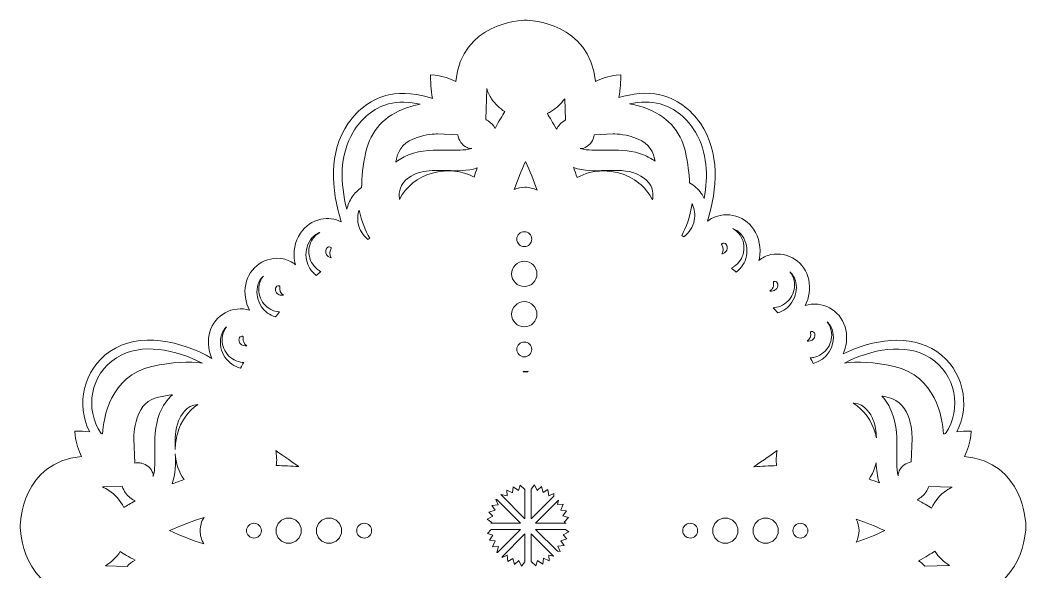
# Model space of a CAD drawing. Header units: millimetres. Extents: x 8 to 970, y -668 to -13.
# Drawn here: x 256.3 to 487, y -484.4 to -357.9 of the extents above; entities that cross this region are included whole.
import ezdxf

# ---------------------------------------------------------------- set-up
doc = ezdxf.new("R2010")
doc.units = ezdxf.units.MM
doc.header["$MEASUREMENT"] = 0
doc.layers.add('Layer 6', color=7, linetype='Continuous')

msp = doc.modelspace()

# ---------------------------------------------------------------- linework, layer by layer
at = {"layer": 'Layer 6', "lineweight": 0}
for points in [[(369.28, -466.29), (369.43, -464.98), (370.64, -465.79), (371.01, -464.53), (372.07, -465.53), (372.12, -465.42), (372.12, -472.26), (366.64, -466.78), (366.61, -466.68), (368.03, -467.02), (367.95, -465.71), (369.28, -466.29)], [(375.9, -464.87), (376.31, -466.26), (377.4, -465.54), (377.57, -466.98), (378.77, -466.46), (378.73, -467.09), (373.56, -472.26), (373.56, -465.46), (374.29, -464.48), (374.3, -464.47), (374.94, -465.77), (375.9, -464.87)], [(364.32, -473.28), (364.54, -473.12), (363.48, -472.34), (364.78, -471.69), (363.88, -470.74), (365.27, -470.33), (364.55, -469.23), (365.99, -469.07), (365.47, -467.86), (365.7, -467.88), (371.1, -473.28), (364.32, -473.28)], [(382.1, -472), (381.1, -473.06), (381.56, -473.28), (374.58, -473.28), (379.86, -468), (379.62, -469.02), (380.93, -468.94), (380.35, -470.27), (381.65, -470.42), (380.85, -471.63), (382.1, -472)], [(364.72, -478.69), (365.3, -477.35), (364, -477.21), (364.8, -475.99), (363.54, -475.62), (364.39, -474.72), (371.1, -474.72), (365.84, -479.98), (365.7, -480.02), (365.69, -480.02), (366.03, -478.61), (364.72, -478.69)], [(381.77, -476.88), (380.37, -477.3), (381.1, -478.39), (379.65, -478.56), (380.18, -479.76), (379.58, -479.72), (374.58, -474.72), (381.4, -474.72), (382.16, -475.28), (380.86, -475.93), (381.77, -476.88)], [(368.08, -480.64), (366.87, -481.16), (366.89, -480.98), (372.12, -475.74), (372.12, -482.11), (371.35, -483.15), (370.7, -481.85), (369.75, -482.76), (369.34, -481.36), (368.24, -482.08), (368.08, -480.64)], [(376.22, -482.64), (375.01, -481.84), (374.63, -483.09), (373.58, -482.09), (373.56, -482.12), (373.56, -475.74), (378.68, -480.86), (377.62, -480.61), (377.7, -481.92), (376.36, -481.33), (376.22, -482.64)]]:
    msp.add_lwpolyline(points, dxfattribs=at)
for points, knots in [([(487.04, -473.97), (487.02, -473.09), (486.57, -459.34), (472.96, -457.97), (473.54, -456.73), (474.28, -454.83), (474.39, -453.2), (474.39, -453.2), (474.46, -452.16), (474.46, -452.16), (474.46, -452.16), (473.41, -452.18), (473.41, -452.18), (473.33, -452.18), (472.42, -452.2), (471.21, -452.32), (474.41, -446.08), (472.66, -438.11), (466.62, -433.95), (460.39, -429.67), (451.84, -431.2), (445.09, -434.48), (445.87, -432.81), (446.14, -430.9), (445.75, -428.96), (444.94, -424.98), (441.05, -422.39), (437.07, -423.19), (436.84, -423.24), (436.62, -423.3), (436.41, -423.37), (437.34, -421.56), (437.64, -419.5), (437.23, -417.48), (436.42, -413.5), (432.53, -410.91), (428.55, -411.71), (427.49, -411.93), (426.55, -412.41), (425.78, -413.07), (425.82, -412.9), (425.86, -412.74), (425.9, -412.57), (426.36, -410.21), (425.87, -407.82), (424.53, -405.84), (423.43, -404.2), (421.76, -403.1), (419.83, -402.72), (417.9, -402.34), (415.94, -402.74), (414.31, -403.84), (414.2, -403.91), (414.11, -403.98), (414.01, -404.06), (416.25, -396.58), (416.95, -388.32), (412.36, -381.59), (410.18, -378.4), (406.85, -375.9), (403.05, -375.05), (400.11, -374.4), (396.74, -374.76), (393.69, -375.72), (394.04, -373.68), (394.09, -371.68), (394.09, -371.57), (394.09, -371.57), (394.11, -370.52), (394.11, -370.52), (394.11, -370.52), (393.07, -370.59), (393.07, -370.59), (391.43, -370.69), (389.54, -371.44), (388.3, -372.01), (386.94, -358.48), (373.32, -357.96), (372.32, -357.94), (372.32, -357.94), (372.32, -357.94), (372.32, -357.94), (372.31, -357.94), (372.31, -357.94), (372.31, -357.94), (372.31, -357.94), (372.26, -357.94), (372.26, -357.94), (372.26, -357.94), (372.26, -357.94), (372.26, -357.94), (372.26, -357.94), (372.26, -357.94), (372.26, -357.94), (371.25, -357.96), (357.63, -358.48), (356.27, -372.01), (355.03, -371.44), (353.14, -370.69), (351.51, -370.59), (351.51, -370.59), (350.46, -370.52), (350.46, -370.52), (350.46, -370.52), (350.49, -371.57), (350.49, -371.57), (350.49, -371.69), (350.54, -373.83), (350.93, -375.94), (347.71, -374.82), (344.06, -374.35), (340.91, -375.05), (337.11, -375.9), (333.77, -378.4), (331.6, -381.59), (326.98, -388.35), (327.72, -396.66), (329.98, -404.18), (328.53, -403.48), (326.91, -403.27), (325.31, -403.6), (323.38, -404), (321.72, -405.12), (320.64, -406.76), (319.32, -408.77), (318.86, -411.16), (319.35, -413.51), (319.38, -413.68), (319.42, -413.85), (319.47, -414.01), (318.7, -413.36), (317.75, -412.89), (316.69, -412.68), (312.7, -411.93), (308.83, -414.55), (308.07, -418.55), (307.68, -420.57), (308, -422.63), (308.96, -424.42), (308.74, -424.36), (308.52, -424.3), (308.29, -424.26), (304.3, -423.5), (300.44, -426.12), (299.68, -430.12), (299.32, -432.01), (299.58, -433.87), (300.33, -435.5), (293.35, -431.55), (283.71, -429.24), (276.88, -433.95), (270.83, -438.12), (269.08, -446.1), (272.29, -452.34), (271.02, -452.21), (270.03, -452.18), (269.95, -452.18), (269.95, -452.18), (268.91, -452.16), (268.91, -452.16), (268.91, -452.16), (268.97, -453.2), (268.97, -453.2), (269.08, -454.83), (269.83, -456.73), (270.4, -457.97), (256.79, -459.34), (256.34, -473.09), (256.33, -473.97), (256.33, -473.97), (256.33, -473.97), (256.33, -473.97), (256.33, -473.97), (256.33, -474.01), (256.33, -474.01), (256.33, -474.01), (256.33, -474.01), (256.33, -474.01), (256.34, -474.89), (256.79, -488.64), (270.4, -490.01), (269.83, -491.25), (269.08, -493.14), (268.97, -494.77), (268.97, -494.77), (268.91, -495.82), (268.91, -495.82), (268.91, -495.82), (269.95, -495.8), (269.95, -495.8), (270.03, -495.8), (271.01, -495.77), (272.27, -495.64), (269.09, -501.88), (270.85, -509.83), (276.88, -513.98), (284, -518.89), (294.16, -516.18), (301.19, -511.93), (300.63, -512.86), (300.24, -513.9), (300.04, -515.02), (299.35, -519.02), (302.04, -522.84), (306.05, -523.54), (306.4, -523.6), (306.74, -523.63), (307.09, -523.63), (307.67, -523.63), (308.25, -523.54), (308.79, -523.38), (308.13, -525.49), (308.27, -527.74), (309.19, -529.77), (310.01, -531.56), (311.47, -532.93), (313.32, -533.62), (314.16, -533.93), (315.03, -534.09), (315.9, -534.09), (316.94, -534.09), (317.98, -533.86), (318.95, -533.42), (318.97, -533.41), (318.98, -533.4), (319, -533.4), (318.4, -535.41), (318.49, -537.63), (319.42, -539.69), (320.24, -541.48), (321.7, -542.85), (323.55, -543.53), (324.39, -543.85), (325.26, -544), (326.13, -544), (327.17, -544), (328.21, -543.78), (329.18, -543.34), (329.87, -543.02), (330.48, -542.59), (331, -542.06), (331.35, -542.73), (332.72, -545.11), (335.12, -547.34), (334.84, -547.35), (334.55, -547.38), (334.28, -547.44), (330.77, -548.21), (330.86, -553.1), (332.84, -555.34), (333.92, -556.57), (335.37, -557.2), (336.94, -557.47), (332.01, -559.29), (326.27, -560.92), (326.52, -566.84), (326.65, -569.79), (328.81, -572.06), (331.61, -572.74), (333.25, -573.13), (334.9, -573.11), (336.49, -572.75), (336.02, -573.19), (335.55, -573.6), (335.11, -574.01), (332.69, -576.24), (330.02, -577.82), (327.3, -579.62), (323.48, -582.16), (320.06, -586.25), (319.45, -590.92), (318.94, -594.81), (321.29, -599.49), (325.59, -599.79), (326.02, -599.82), (326.45, -599.8), (326.87, -599.73), (325.68, -602.58), (324.62, -605.48), (323.72, -608.43), (322.63, -612.03), (321.57, -615.67), (322.03, -619.46), (322.8, -625.81), (326.15, -632.66), (332.1, -635.54), (332.46, -635.71), (332.77, -635.65), (333, -635.46), (333.43, -636.56), (334.21, -637.56), (335.14, -638.22), (337.29, -639.77), (339.82, -639.92), (342.44, -639.73), (340.01, -642.52), (340.17, -647.31), (343.28, -649.62), (345.05, -650.94), (347.7, -651.34), (349.58, -649.98), (349.78, -649.83), (349.97, -649.66), (350.15, -649.48), (350.48, -651.75), (352.44, -653.71), (354.94, -653.53), (357.62, -653.35), (359.66, -649.28), (356.61, -648.03), (355.05, -647.39), (354.19, -649.74), (355.57, -650.51), (355.25, -650.37), (354.95, -650.48), (354.66, -650.85), (354.32, -650.78), (354, -650.65), (353.7, -650.47), (353.14, -650.11), (352.84, -649.69), (352.79, -649.03), (352.69, -647.66), (353.94, -646.56), (355.14, -646.2), (356.24, -645.86), (357.34, -646.07), (358.25, -646.62), (360.44, -653.27), (365, -662.74), (372.29, -662.74), (380.24, -662.74), (384.44, -653.62), (386.41, -646.99), (387.4, -646.18), (388.72, -645.8), (390.05, -646.2), (391.25, -646.56), (392.5, -647.66), (392.4, -649.03), (392.35, -649.69), (392.04, -650.11), (391.49, -650.47), (391.19, -650.65), (390.86, -650.78), (390.52, -650.85), (390.24, -650.48), (389.94, -650.37), (389.61, -650.51), (390.99, -649.74), (390.13, -647.39), (388.57, -648.03), (385.53, -649.28), (387.56, -653.35), (390.24, -653.53), (392.74, -653.71), (394.71, -651.75), (395.03, -649.48), (395.21, -649.66), (395.4, -649.83), (395.61, -649.98), (397.48, -651.34), (400.13, -650.94), (401.91, -649.62), (405.01, -647.31), (405.17, -642.52), (402.74, -639.73), (405.36, -639.92), (407.89, -639.77), (410.05, -638.22), (410.98, -637.55), (411.76, -636.55), (412.19, -635.46), (418.03, -632.54), (421.34, -625.75), (422.1, -619.46), (422.56, -615.67), (421.5, -612.03), (420.41, -608.43), (419.51, -605.48), (418.45, -602.58), (417.26, -599.73), (417.68, -599.8), (418.11, -599.82), (418.54, -599.79), (422.84, -599.49), (425.19, -594.81), (424.68, -590.92), (424.07, -586.25), (420.65, -582.16), (416.83, -579.62), (414.11, -577.82), (411.44, -576.24), (409.02, -574.01), (408.58, -573.6), (408.11, -573.19), (407.64, -572.75), (409.23, -573.11), (410.88, -573.13), (412.52, -572.74), (415.32, -572.06), (417.48, -569.79), (417.61, -566.84), (417.86, -561.06), (412.38, -559.36), (407.53, -557.59), (409.47, -557.44), (411.33, -556.82), (412.63, -555.34), (414.62, -553.1), (414.71, -548.21), (411.19, -547.44), (410.62, -547.31), (409.98, -547.3), (409.37, -547.42), (412.19, -544.83), (413.6, -542.02), (413.67, -541.89), (413.67, -541.89), (413.7, -541.82), (413.7, -541.82), (414.56, -543.33), (416.06, -544.48), (417.9, -544.82), (418.35, -544.9), (418.79, -544.94), (419.24, -544.94), (422.72, -544.94), (425.83, -542.45), (426.48, -538.9), (426.67, -537.86), (426.68, -536.81), (426.51, -535.8), (426.87, -535.94), (427.26, -536.05), (427.65, -536.13), (428.1, -536.21), (428.55, -536.25), (429, -536.25), (430.48, -536.25), (431.92, -535.8), (433.17, -534.95), (434.79, -533.83), (435.88, -532.15), (436.23, -530.21), (436.56, -528.42), (436.34, -526.62), (435.63, -524.99), (435.89, -525.08), (436.16, -525.15), (436.44, -525.2), (436.89, -525.29), (437.35, -525.33), (437.79, -525.33), (439.27, -525.33), (440.72, -524.88), (441.96, -524.02), (443.58, -522.91), (444.67, -521.23), (445.02, -519.29), (445.46, -516.92), (444.91, -514.59), (443.68, -512.72), (450.61, -516.49), (459.95, -518.58), (466.62, -513.98), (472.64, -509.83), (474.4, -501.89), (471.23, -495.66), (472.43, -495.77), (473.33, -495.8), (473.41, -495.8), (473.41, -495.8), (474.46, -495.82), (474.46, -495.82), (474.46, -495.82), (474.39, -494.77), (474.39, -494.77), (474.28, -493.14), (473.54, -491.25), (472.96, -490.01), (486.57, -488.64), (487.02, -474.89), (487.04, -474.01), (487.04, -474.01), (487.04, -474.01), (487.04, -474.01), (487.04, -474.01), (487.04, -473.97), (487.04, -473.97), (487.04, -473.97), (487.04, -473.97), (487.04, -473.97)], [0, 0, 0, 0, 1, 1, 1, 2, 2, 2, 3, 3, 3, 4, 4, 4, 5, 5, 5, 6, 6, 6, 7, 7, 7, 8, 8, 8, 9, 9, 9, 10, 10, 10, 11, 11, 11, 12, 12, 12, 13, 13, 13, 14, 14, 14, 15, 15, 15, 16, 16, 16, 17, 17, 17, 18, 18, 18, 19, 19, 19, 20, 20, 20, 21, 21, 21, 22, 22, 22, 23, 23, 23, 24, 24, 24, 25, 25, 25, 26, 26, 26, 27, 27, 27, 28, 28, 28, 29, 29, 29, 30, 30, 30, 31, 31, 31, 32, 32, 32, 33, 33, 33, 34, 34, 34, 35, 35, 35, 36, 36, 36, 37, 37, 37, 38, 38, 38, 39, 39, 39, 40, 40, 40, 41, 41, 41, 42, 42, 42, 43, 43, 43, 44, 44, 44, 45, 45, 45, 46, 46, 46, 47, 47, 47, 48, 48, 48, 49, 49, 49, 50, 50, 50, 51, 51, 51, 52, 52, 52, 53, 53, 53, 54, 54, 54, 55, 55, 55, 56, 56, 56, 57, 57, 57, 58, 58, 58, 59, 59, 59, 60, 60, 60, 61, 61, 61, 62, 62, 62, 63, 63, 63, 64, 64, 64, 65, 65, 65, 66, 66, 66, 67, 67, 67, 68, 68, 68, 69, 69, 69, 70, 70, 70, 71, 71, 71, 72, 72, 72, 73, 73, 73, 74, 74, 74, 75, 75, 75, 76, 76, 76, 77, 77, 77, 78, 78, 78, 79, 79, 79, 80, 80, 80, 81, 81, 81, 82, 82, 82, 83, 83, 83, 84, 84, 84, 85, 85, 85, 86, 86, 86, 87, 87, 87, 88, 88, 88, 89, 89, 89, 90, 90, 90, 91, 91, 91, 92, 92, 92, 93, 93, 93, 94, 94, 94, 95, 95, 95, 96, 96, 96, 97, 97, 97, 98, 98, 98, 99, 99, 99, 100, 100, 100, 101, 101, 101, 102, 102, 102, 103, 103, 103, 104, 104, 104, 105, 105, 105, 106, 106, 106, 107, 107, 107, 108, 108, 108, 109, 109, 109, 110, 110, 110, 111, 111, 111, 112, 112, 112, 113, 113, 113, 114, 114, 114, 115, 115, 115, 116, 116, 116, 117, 117, 117, 118, 118, 118, 119, 119, 119, 120, 120, 120, 121, 121, 121, 122, 122, 122, 123, 123, 123, 124, 124, 124, 125, 125, 125, 126, 126, 126, 127, 127, 127, 128, 128, 128, 129, 129, 129, 130, 130, 130, 131, 131, 131, 132, 132, 132, 133, 133, 133, 134, 134, 134, 135, 135, 135, 136, 136, 136, 137, 137, 137, 138, 138, 138, 139, 139, 139, 140, 140, 140, 141, 141, 141, 142, 142, 142, 143, 143, 143, 144, 144, 144, 145, 145, 145, 146, 146, 146, 147, 147, 147, 148, 148, 148, 149, 149, 149, 150, 150, 150, 151, 151, 151, 152, 152, 152, 153, 153, 153, 154, 154, 154, 155, 155, 155, 156, 156, 156, 157, 157, 157, 158, 158, 158, 159, 159, 159, 160, 160, 160, 161, 161, 161, 162, 162, 162, 163, 163, 163, 164, 164, 164, 164]), ([(363.36, -373.73), (363.36, -373.7), (363.36, -373.67), (363.36, -373.65), (363.61, -374.47), (363.98, -375.26), (364.47, -376), (365.27, -377.18), (366.32, -378.18), (367.53, -378.92), (366.98, -379.79), (366.19, -381.09), (365.3, -382.76), (364.9, -382.09), (364.35, -381.5), (363.68, -381.02), (363.51, -380.9), (363.33, -380.79), (363.14, -380.69), (363.14, -380.69), (363.36, -373.73), (363.36, -373.73)], [0, 0, 0, 0, 1, 1, 1, 2, 2, 2, 3, 3, 3, 4, 4, 4, 5, 5, 5, 6, 6, 6, 7, 7, 7, 7]), ([(378.24, -378.81), (379.42, -378.04), (380.43, -377.09), (381.24, -376), (381.24, -376), (381.4, -380.82), (381.4, -380.82), (381.29, -380.89), (381.19, -380.95), (381.1, -381.02), (380.34, -381.56), (379.75, -382.22), (379.34, -382.97), (378.54, -381.47), (377.82, -380.25), (377.27, -379.36), (377.6, -379.19), (377.93, -379.01), (378.24, -378.81)], [0, 0, 0, 0, 1, 1, 1, 2, 2, 2, 3, 3, 3, 4, 4, 4, 5, 5, 5, 6, 6, 6, 6]), ([(332.5, -398.47), (331.91, -399.37), (331.51, -400.33), (331.27, -401.32), (329.77, -395.37), (329.51, -389.04), (332.72, -383.62), (334.51, -380.59), (337.38, -378.1), (340.82, -377.17), (343.06, -376.57), (345.64, -376.66), (348.09, -377.21), (347.16, -377.39), (346.14, -377.64), (345.1, -378), (340, -379.76), (336.73, -383.27), (335.65, -388.17), (334.96, -391.31), (334.67, -394), (334.67, -396.33), (333.83, -396.87), (333.08, -397.59), (332.5, -398.47)], [0, 0, 0, 0, 1, 1, 1, 2, 2, 2, 3, 3, 3, 4, 4, 4, 5, 5, 5, 6, 6, 6, 7, 7, 7, 8, 8, 8, 8]), ([(413.24, -398.81), (413.05, -398.42), (412.83, -398.04), (412.58, -397.67), (411.87, -396.62), (410.94, -395.81), (409.88, -395.27), (409.81, -393.19), (409.51, -390.85), (408.92, -388.17), (407.85, -383.27), (404.58, -379.76), (399.48, -378), (398.3, -377.59), (397.16, -377.33), (396.14, -377.15), (398.51, -376.65), (400.98, -376.59), (403.14, -377.17), (406.57, -378.1), (409.45, -380.59), (411.24, -383.62), (414, -388.29), (414.19, -393.62), (413.24, -398.81)], [0, 0, 0, 0, 1, 1, 1, 2, 2, 2, 3, 3, 3, 4, 4, 4, 5, 5, 5, 6, 6, 6, 7, 7, 7, 8, 8, 8, 8]), ([(352.06, -384.04), (352.06, -384.04), (356.77, -384.23), (356.77, -384.23), (356.9, -385.49), (357.67, -386.62), (358.84, -387.17), (359.2, -387.34), (359.58, -387.42), (359.95, -387.4), (359.09, -387.66), (358.06, -387.69), (357.29, -387.72), (356.38, -387.74), (355.43, -387.73), (354.51, -387.73), (351.5, -387.7), (348.38, -387.66), (345.44, -388.85), (344.58, -389.2), (343.53, -389.72), (342.51, -390.49), (342.56, -390.23), (342.61, -389.98), (342.67, -389.72), (343.21, -387.25), (344.62, -385.79), (347.39, -384.83), (349.48, -384.1), (351.47, -384.04), (352.06, -384.04)], [0, 0, 0, 0, 1, 1, 1, 2, 2, 2, 3, 3, 3, 4, 4, 4, 5, 5, 5, 6, 6, 6, 7, 7, 7, 8, 8, 8, 9, 9, 9, 10, 10, 10, 10]), ([(385.93, -387.17), (387.11, -386.61), (387.88, -385.47), (388, -384.21), (388, -384.21), (392.36, -384.04), (392.36, -384.04), (392.38, -384.04), (394.74, -383.99), (397.14, -384.83), (399.9, -385.79), (401.31, -387.25), (401.86, -389.72), (401.9, -389.91), (401.94, -390.1), (401.98, -390.28), (401.18, -389.72), (400.29, -389.24), (399.33, -388.85), (396.85, -387.85), (394.25, -387.72), (391.68, -387.72), (391.21, -387.72), (390.74, -387.72), (390.26, -387.73), (389.34, -387.73), (388.39, -387.74), (387.48, -387.72), (386.71, -387.69), (385.68, -387.66), (384.83, -387.4), (385.19, -387.42), (385.57, -387.34), (385.93, -387.17)], [0, 0, 0, 0, 1, 1, 1, 2, 2, 2, 3, 3, 3, 4, 4, 4, 5, 5, 5, 6, 6, 6, 7, 7, 7, 8, 8, 8, 9, 9, 9, 10, 10, 10, 11, 11, 11, 11]), ([(360.46, -393.97), (357.65, -392.43), (354.3, -392.09), (350.89, -393.03), (347.51, -393.95), (344.94, -396.02), (343.35, -399.04), (343.3, -398.53), (343.29, -398.06), (343.31, -397.6), (343.46, -394.96), (345.97, -393.64), (347.05, -393.2), (348.66, -392.54), (350.37, -392.39), (352.16, -392.39), (352.82, -392.39), (353.5, -392.41), (354.19, -392.43), (356.51, -392.5), (358.91, -392.57), (361.2, -391.84), (360.94, -392.55), (360.69, -393.26), (360.46, -393.97)], [0, 0, 0, 0, 1, 1, 1, 2, 2, 2, 3, 3, 3, 4, 4, 4, 5, 5, 5, 6, 6, 6, 7, 7, 7, 8, 8, 8, 8]), ([(372.26, -390.37), (373.28, -392.55), (374.16, -394.75), (374.9, -396.96), (374.04, -396.49), (373.12, -396.26), (372.14, -396.26), (371.28, -396.26), (370.45, -396.44), (369.68, -396.81), (370.41, -394.65), (371.27, -392.49), (372.26, -390.37)], [0, 0, 0, 0, 1, 1, 1, 2, 2, 2, 3, 3, 3, 4, 4, 4, 4]), ([(384.09, -394.05), (383.84, -393.28), (383.57, -392.51), (383.29, -391.75), (385.67, -392.58), (388.16, -392.5), (390.58, -392.43), (393.12, -392.36), (395.51, -392.29), (397.72, -393.2), (398.8, -393.64), (401.32, -394.96), (401.46, -397.6), (401.48, -398.1), (401.46, -398.63), (401.4, -399.18), (399.82, -396.08), (397.22, -393.97), (393.8, -393.03), (392.54, -392.68), (391.28, -392.51), (390.05, -392.51), (387.92, -392.51), (385.88, -393.04), (384.09, -394.05)], [0, 0, 0, 0, 1, 1, 1, 2, 2, 2, 3, 3, 3, 4, 4, 4, 5, 5, 5, 6, 6, 6, 7, 7, 7, 8, 8, 8, 8]), ([(408.1, -407.35), (409.05, -405.51), (410.03, -403.14), (410.47, -400.01), (411.05, -401.2), (411.23, -402.53), (410.98, -403.85), (410.68, -405.37), (409.83, -406.7), (408.58, -407.61), (408.42, -407.52), (408.26, -407.44), (408.1, -407.35)], [0, 0, 0, 0, 1, 1, 1, 2, 2, 2, 3, 3, 3, 4, 4, 4, 4]), ([(336.53, -407.97), (336.39, -408.05), (336.26, -408.13), (336.11, -408.21), (334.97, -407.32), (334.19, -406.07), (333.89, -404.63), (333.67, -403.57), (333.74, -402.48), (334.08, -401.48), (334.63, -404.13), (335.57, -406.22), (336.53, -407.97)], [0, 0, 0, 0, 1, 1, 1, 2, 2, 2, 3, 3, 3, 4, 4, 4, 4]), ([(421.49, -407.24), (421.05, -406.59), (420.48, -406.08), (419.8, -405.73), (420.7, -406.05), (421.46, -406.65), (422, -407.45), (422, -407.45), (422, -407.45), (422, -407.45), (422.91, -408.8), (423.24, -410.42), (422.93, -412.01), (422.64, -413.51), (421.82, -414.81), (420.61, -415.71), (420.24, -415.41), (419.86, -415.1), (419.49, -414.81), (419.69, -414.7), (419.89, -414.59), (420.08, -414.46), (421.23, -413.68), (422.01, -412.5), (422.28, -411.14), (422.54, -409.77), (422.26, -408.39), (421.49, -407.24)], [0, 0, 0, 0, 1, 1, 1, 2, 2, 2, 3, 3, 3, 4, 4, 4, 5, 5, 5, 6, 6, 6, 7, 7, 7, 8, 8, 8, 9, 9, 9, 9]), ([(322.91, -408.35), (323.44, -407.54), (324.2, -406.94), (325.09, -406.61), (324.42, -406.97), (323.84, -407.48), (323.42, -408.13), (322.65, -409.29), (322.39, -410.68), (322.67, -412.04), (322.95, -413.41), (323.75, -414.58), (324.91, -415.34), (325.04, -415.43), (325.18, -415.51), (325.32, -415.59), (324.96, -415.88), (324.6, -416.18), (324.24, -416.49), (323.1, -415.6), (322.33, -414.35), (322.03, -412.93), (321.7, -411.33), (322.01, -409.71), (322.91, -408.35)], [0, 0, 0, 0, 1, 1, 1, 2, 2, 2, 3, 3, 3, 4, 4, 4, 5, 5, 5, 6, 6, 6, 7, 7, 7, 8, 8, 8, 8]), ([(373.69, -408.16), (373.69, -409.1), (372.92, -409.87), (371.98, -409.87), (371.04, -409.87), (370.27, -409.1), (370.27, -408.16), (370.27, -407.22), (371.04, -406.45), (371.98, -406.45), (372.92, -406.45), (373.69, -407.22), (373.69, -408.16)], [0, 0, 0, 0, 1, 1, 1, 2, 2, 2, 3, 3, 3, 4, 4, 4, 4]), ([(326.63, -410.25), (326.77, -410.04), (326.99, -409.93), (327.22, -409.93), (327.35, -409.93), (327.48, -409.97), (327.6, -410.05), (327.64, -410.07), (327.67, -410.11), (327.68, -410.16), (327.69, -410.2), (327.68, -410.25), (327.65, -410.29), (327.22, -410.95), (327.25, -411.79), (327.66, -412.41), (327.43, -412.35), (327.22, -412.26), (327.02, -412.13), (326.39, -411.72), (326.22, -410.87), (326.63, -410.25)], [0, 0, 0, 0, 1, 1, 1, 2, 2, 2, 3, 3, 3, 4, 4, 4, 5, 5, 5, 6, 6, 6, 7, 7, 7, 7]), ([(417.25, -409.31), (417.26, -409.26), (417.28, -409.22), (417.33, -409.19), (417.44, -409.12), (417.58, -409.07), (417.71, -409.07), (417.76, -409.07), (417.81, -409.08), (417.85, -409.09), (418.04, -409.12), (418.2, -409.23), (418.3, -409.38), (418.5, -409.68), (418.57, -410.05), (418.5, -410.4), (418.44, -410.76), (418.23, -411.07), (417.93, -411.27), (417.73, -411.4), (417.52, -411.5), (417.29, -411.56), (417.7, -410.94), (417.72, -410.1), (417.28, -409.44), (417.25, -409.4), (417.24, -409.35), (417.25, -409.31)], [0, 0, 0, 0, 1, 1, 1, 2, 2, 2, 3, 3, 3, 4, 4, 4, 5, 5, 5, 6, 6, 6, 7, 7, 7, 8, 8, 8, 9, 9, 9, 9]), ([(371.98, -413.24), (373.58, -413.24), (374.88, -414.53), (374.88, -416.13), (374.88, -417.73), (373.58, -419.03), (371.98, -419.03), (370.38, -419.03), (369.08, -417.73), (369.08, -416.13), (369.08, -414.53), (370.38, -413.24), (371.98, -413.24)], [0, 0, 0, 0, 1, 1, 1, 2, 2, 2, 3, 3, 3, 4, 4, 4, 4]), ([(310.76, -419.08), (310.94, -418.13), (311.42, -417.29), (312.12, -416.64), (311.64, -417.21), (311.3, -417.91), (311.15, -418.69), (310.89, -420.05), (311.18, -421.44), (311.96, -422.59), (312.74, -423.74), (313.92, -424.51), (315.29, -424.77), (315.47, -424.81), (315.65, -424.83), (315.83, -424.85), (315.5, -425.23), (315.18, -425.62), (314.86, -426), (313.58, -425.59), (312.47, -424.77), (311.71, -423.65), (310.8, -422.3), (310.46, -420.68), (310.76, -419.08)], [0, 0, 0, 0, 1, 1, 1, 2, 2, 2, 3, 3, 3, 4, 4, 4, 5, 5, 5, 6, 6, 6, 7, 7, 7, 8, 8, 8, 8]), ([(430.12, -425.06), (429.78, -424.66), (429.44, -424.27), (429.1, -423.89), (429.33, -423.87), (429.57, -423.83), (429.8, -423.79), (431.16, -423.51), (432.33, -422.72), (433.1, -421.57), (433.87, -420.41), (434.14, -419.02), (433.87, -417.66), (433.71, -416.88), (433.36, -416.19), (432.88, -415.62), (433.59, -416.26), (434.07, -417.1), (434.26, -418.05), (434.58, -419.64), (434.26, -421.27), (433.36, -422.62), (432.59, -423.79), (431.45, -424.64), (430.12, -425.06)], [0, 0, 0, 0, 1, 1, 1, 2, 2, 2, 3, 3, 3, 4, 4, 4, 5, 5, 5, 6, 6, 6, 7, 7, 7, 8, 8, 8, 8]), ([(314.93, -419.41), (314.96, -419.22), (315.07, -419.07), (315.22, -418.96), (315.34, -418.88), (315.48, -418.84), (315.62, -418.84), (315.66, -418.84), (315.71, -418.84), (315.75, -418.85), (315.8, -418.86), (315.83, -418.88), (315.86, -418.92), (315.89, -418.97), (315.9, -419.01), (315.89, -419.06), (315.74, -419.84), (316.09, -420.6), (316.71, -421.02), (316.48, -421.05), (316.24, -421.04), (316.01, -421), (315.65, -420.93), (315.34, -420.73), (315.14, -420.43), (314.94, -420.13), (314.86, -419.76), (314.93, -419.41)], [0, 0, 0, 0, 1, 1, 1, 2, 2, 2, 3, 3, 3, 4, 4, 4, 5, 5, 5, 6, 6, 6, 7, 7, 7, 8, 8, 8, 9, 9, 9, 9]), ([(428.85, -419.52), (429.14, -419.09), (429.24, -418.58), (429.13, -418.08), (429.12, -418.03), (429.13, -417.99), (429.16, -417.94), (429.19, -417.9), (429.23, -417.88), (429.27, -417.87), (429.65, -417.79), (430.02, -418.04), (430.1, -418.42), (430.17, -418.77), (430.1, -419.14), (429.9, -419.44), (429.7, -419.74), (429.39, -419.95), (429.04, -420.02), (428.8, -420.06), (428.57, -420.07), (428.34, -420.05), (428.54, -419.91), (428.71, -419.73), (428.85, -419.52)], [0, 0, 0, 0, 1, 1, 1, 2, 2, 2, 3, 3, 3, 4, 4, 4, 5, 5, 5, 6, 6, 6, 7, 7, 7, 8, 8, 8, 8]), ([(371.98, -422.49), (373.58, -422.49), (374.88, -423.78), (374.88, -425.38), (374.88, -426.98), (373.58, -428.28), (371.98, -428.28), (370.38, -428.28), (369.08, -426.98), (369.08, -425.38), (369.08, -423.78), (370.38, -422.49), (371.98, -422.49)], [0, 0, 0, 0, 1, 1, 1, 2, 2, 2, 3, 3, 3, 4, 4, 4, 4]), ([(302.37, -430.66), (302.55, -429.69), (303.04, -428.86), (303.7, -428.23), (303.23, -428.81), (302.9, -429.5), (302.76, -430.26), (302.5, -431.62), (302.78, -433.01), (303.57, -434.16), (304.35, -435.31), (305.53, -436.09), (306.9, -436.35), (307.14, -436.39), (307.38, -436.42), (307.62, -436.44), (307.38, -436.86), (307.14, -437.28), (306.91, -437.71), (305.44, -437.35), (304.18, -436.48), (303.32, -435.22), (302.4, -433.87), (302.07, -432.25), (302.37, -430.66)], [0, 0, 0, 0, 1, 1, 1, 2, 2, 2, 3, 3, 3, 4, 4, 4, 5, 5, 5, 6, 6, 6, 7, 7, 7, 8, 8, 8, 8]), ([(442.39, -429.14), (442.24, -428.38), (441.9, -427.69), (441.42, -427.12), (442.1, -427.74), (442.59, -428.57), (442.78, -429.53), (443.43, -432.73), (441.41, -435.87), (438.27, -436.64), (438.02, -436.22), (437.78, -435.79), (437.53, -435.37), (437.79, -435.35), (438.06, -435.32), (438.32, -435.27), (439.68, -434.99), (440.85, -434.2), (441.62, -433.05), (442.39, -431.89), (442.66, -430.5), (442.39, -429.14)], [0, 0, 0, 0, 1, 1, 1, 2, 2, 2, 3, 3, 3, 4, 4, 4, 5, 5, 5, 6, 6, 6, 7, 7, 7, 7]), ([(306.54, -430.98), (306.57, -430.79), (306.67, -430.64), (306.83, -430.53), (306.95, -430.45), (307.08, -430.41), (307.22, -430.41), (307.27, -430.41), (307.31, -430.41), (307.36, -430.42), (307.4, -430.43), (307.44, -430.45), (307.47, -430.5), (307.5, -430.54), (307.51, -430.58), (307.5, -430.63), (307.4, -431.13), (307.51, -431.64), (307.8, -432.07), (307.94, -432.28), (308.11, -432.45), (308.32, -432.59), (308.09, -432.62), (307.85, -432.61), (307.62, -432.57), (307.26, -432.5), (306.95, -432.3), (306.75, -432), (306.54, -431.7), (306.47, -431.34), (306.54, -430.98)], [0, 0, 0, 0, 1, 1, 1, 2, 2, 2, 3, 3, 3, 4, 4, 4, 5, 5, 5, 6, 6, 6, 7, 7, 7, 8, 8, 8, 9, 9, 9, 10, 10, 10, 10]), ([(437.65, -429.56), (437.64, -429.51), (437.65, -429.47), (437.68, -429.42), (437.71, -429.38), (437.74, -429.36), (437.79, -429.35), (437.98, -429.31), (438.16, -429.35), (438.32, -429.45), (438.48, -429.56), (438.58, -429.71), (438.62, -429.9), (438.69, -430.25), (438.62, -430.62), (438.42, -430.92), (438.22, -431.22), (437.91, -431.43), (437.56, -431.5), (437.32, -431.54), (437.09, -431.55), (436.85, -431.52), (437.47, -431.1), (437.81, -430.34), (437.65, -429.56)], [0, 0, 0, 0, 1, 1, 1, 2, 2, 2, 3, 3, 3, 4, 4, 4, 5, 5, 5, 6, 6, 6, 7, 7, 7, 8, 8, 8, 8]), ([(278.44, -435.36), (284.14, -431.74), (292.1, -433.49), (298.13, -436.59), (295.09, -436.18), (291.35, -436.29), (286.56, -437.35), (276.92, -439.46), (275.46, -449.24), (275.25, -452.81), (275.13, -452.79), (275.02, -452.76), (274.91, -452.74), (271.08, -447.04), (272.4, -439.19), (278.44, -435.36)], [0, 0, 0, 0, 1, 1, 1, 2, 2, 2, 3, 3, 3, 4, 4, 4, 5, 5, 5, 5]), ([(371.98, -435.15), (371.04, -435.15), (370.27, -434.39), (370.27, -433.44), (370.27, -432.5), (371.04, -431.74), (371.98, -431.74), (372.92, -431.74), (373.69, -432.5), (373.69, -433.44), (373.69, -434.39), (372.92, -435.15), (371.98, -435.15)], [0, 0, 0, 0, 1, 1, 1, 2, 2, 2, 3, 3, 3, 4, 4, 4, 4]), ([(468.61, -452.71), (468.44, -452.74), (468.28, -452.78), (468.12, -452.81), (467.91, -449.24), (466.44, -439.46), (456.8, -437.35), (452.11, -436.31), (448.43, -436.18), (445.42, -436.56), (451.44, -433.48), (459.37, -431.76), (465.05, -435.36), (471.08, -439.18), (472.4, -447.01), (468.61, -452.71)], [0, 0, 0, 0, 1, 1, 1, 2, 2, 2, 3, 3, 3, 4, 4, 4, 5, 5, 5, 5]), ([(372.84, -438.44), (372.82, -438.48), (372.79, -438.52), (372.77, -438.56), (372.44, -438.56), (372.11, -438.57), (371.77, -438.58), (371.75, -438.56), (371.74, -438.53), (371.73, -438.51), (372.1, -438.53), (372.48, -438.51), (372.84, -438.44)], [0, 0, 0, 0, 1, 1, 1, 2, 2, 2, 3, 3, 3, 4, 4, 4, 4]), ([(288.33, -448.17), (287.15, -451.1), (287.18, -454.2), (287.21, -457.2), (287.21, -458.11), (287.22, -459.06), (287.2, -459.97), (287.17, -460.73), (287.14, -461.75), (286.88, -462.61), (286.9, -462.24), (286.82, -461.86), (286.65, -461.5), (286.19, -460.54), (285.33, -459.83), (284.27, -459.55), (283.96, -459.47), (283.63, -459.42), (283.31, -459.42), (283.08, -459.42), (282.85, -459.45), (282.62, -459.49), (282.62, -459.49), (282.4, -453.9), (282.4, -453.9), (282.4, -453.88), (282.37, -451.47), (283.19, -449.1), (284.15, -446.34), (285.62, -444.93), (288.08, -444.39), (289.18, -444.15), (290.23, -443.96), (291.25, -443.83), (290.04, -444.95), (289.04, -446.43), (288.33, -448.17)], [0, 0, 0, 0, 1, 1, 1, 2, 2, 2, 3, 3, 3, 4, 4, 4, 5, 5, 5, 6, 6, 6, 7, 7, 7, 8, 8, 8, 9, 9, 9, 10, 10, 10, 11, 11, 11, 12, 12, 12, 12]), ([(460.7, -459.25), (459.53, -459.45), (458.51, -460.19), (457.99, -461.28), (457.82, -461.65), (457.74, -462.02), (457.76, -462.39), (457.5, -461.53), (457.47, -460.5), (457.45, -459.74), (457.42, -458.82), (457.43, -457.87), (457.44, -456.95), (457.47, -453.94), (457.5, -450.83), (456.31, -447.88), (455.72, -446.43), (454.94, -445.17), (454, -444.14), (454.41, -444.21), (454.82, -444.3), (455.23, -444.39), (461.17, -445.69), (460.93, -453.5), (460.92, -453.83), (460.92, -453.83), (460.7, -459.25), (460.7, -459.25)], [0, 0, 0, 0, 1, 1, 1, 2, 2, 2, 3, 3, 3, 4, 4, 4, 5, 5, 5, 6, 6, 6, 7, 7, 7, 8, 8, 8, 9, 9, 9, 9]), ([(292.41, -452.78), (292.08, -453.99), (291.91, -455.2), (291.9, -456.38), (291.83, -454.04), (291.83, -451.83), (292.68, -449.78), (293.12, -448.71), (294.44, -446.21), (297.08, -446.07), (297.08, -446.07), (297.08, -446.07), (297.09, -446.07), (294.79, -447.66), (293.19, -449.94), (292.41, -452.78)], [0, 0, 0, 0, 1, 1, 1, 2, 2, 2, 3, 3, 3, 4, 4, 4, 5, 5, 5, 5]), ([(452.53, -452.78), (451.7, -449.75), (449.94, -447.36), (447.39, -445.75), (447.45, -445.75), (447.5, -445.76), (447.56, -445.76), (450.2, -445.9), (451.52, -448.42), (451.96, -449.49), (452.51, -450.83), (452.71, -452.24), (452.75, -453.71), (452.69, -453.4), (452.62, -453.09), (452.53, -452.78)], [0, 0, 0, 0, 1, 1, 1, 2, 2, 2, 3, 3, 3, 4, 4, 4, 5, 5, 5, 5]), ([(320.24, -460.31), (318.55, -460.19), (316.83, -460.11), (315.1, -460.07), (315.24, -458.95), (315.19, -457.77), (314.95, -456.63), (316.27, -457.55), (318.04, -458.78), (320.24, -460.31)], [0, 0, 0, 0, 1, 1, 1, 2, 2, 2, 3, 3, 3, 3]), ([(429.99, -456.63), (429.75, -457.77), (429.7, -458.96), (429.85, -460.08), (428.1, -460.13), (426.36, -460.21), (424.66, -460.34), (426.88, -458.8), (428.66, -457.56), (429.99, -456.63)], [0, 0, 0, 0, 1, 1, 1, 2, 2, 2, 3, 3, 3, 3]), ([(291.93, -457.37), (292.07, -459.52), (292.75, -461.54), (293.93, -463.29), (293.01, -463.6), (292.09, -463.93), (291.18, -464.28), (292, -462.03), (291.99, -459.67), (291.93, -457.37)], [0, 0, 0, 0, 1, 1, 1, 2, 2, 2, 3, 3, 3, 3]), ([(451.08, -463.19), (451.84, -462.04), (452.38, -460.78), (452.7, -459.45), (452.74, -460.99), (452.91, -462.53), (453.44, -464.02), (452.66, -463.73), (451.87, -463.45), (451.08, -463.19)], [0, 0, 0, 0, 1, 1, 1, 2, 2, 2, 3, 3, 3, 3]), ([(275.26, -464.97), (275.26, -464.97), (279.77, -464.83), (279.77, -464.83), (279.94, -465.37), (280.19, -465.88), (280.5, -466.32), (281.1, -467.16), (281.85, -467.79), (282.71, -468.19), (281.69, -468.75), (280.82, -469.26), (280.1, -469.69), (279.33, -468.1), (278.17, -466.75), (276.68, -465.75), (276.23, -465.44), (275.75, -465.18), (275.26, -464.97)], [0, 0, 0, 0, 1, 1, 1, 2, 2, 2, 3, 3, 3, 4, 4, 4, 5, 5, 5, 6, 6, 6, 6]), ([(468.84, -465.75), (467.36, -466.75), (466.16, -468.16), (465.39, -469.8), (464.56, -469.29), (463.44, -468.64), (462.09, -467.92), (462.88, -467.51), (463.58, -466.9), (464.14, -466.12), (464.41, -465.74), (464.63, -465.32), (464.79, -464.87), (464.79, -464.87), (470.11, -465.04), (470.11, -465.04), (469.67, -465.24), (469.25, -465.48), (468.84, -465.75)], [0, 0, 0, 0, 1, 1, 1, 2, 2, 2, 3, 3, 3, 4, 4, 4, 5, 5, 5, 6, 6, 6, 6]), ([(298.48, -478.03), (295.85, -477.22), (293.22, -476.2), (290.63, -474.99), (293.23, -473.77), (295.87, -472.76), (298.51, -471.94), (297.92, -472.89), (297.62, -473.91), (297.62, -474.99), (297.62, -476.08), (297.91, -477.09), (298.48, -478.03)], [0, 0, 0, 0, 1, 1, 1, 2, 2, 2, 3, 3, 3, 4, 4, 4, 4]), ([(317.94, -477.89), (316.34, -477.89), (315.04, -476.59), (315.04, -474.99), (315.04, -473.4), (316.34, -472.1), (317.94, -472.1), (319.53, -472.1), (320.83, -473.4), (320.83, -474.99), (320.83, -476.59), (319.53, -477.89), (317.94, -477.89)], [0, 0, 0, 0, 1, 1, 1, 2, 2, 2, 3, 3, 3, 4, 4, 4, 4]), ([(327.19, -477.89), (325.59, -477.89), (324.29, -476.59), (324.29, -474.99), (324.29, -473.4), (325.59, -472.1), (327.19, -472.1), (328.78, -472.1), (330.08, -473.4), (330.08, -474.99), (330.08, -476.59), (328.78, -477.89), (327.19, -477.89)], [0, 0, 0, 0, 1, 1, 1, 2, 2, 2, 3, 3, 3, 4, 4, 4, 4]), ([(415.2, -474.99), (415.2, -473.4), (416.5, -472.1), (418.09, -472.1), (419.69, -472.1), (420.99, -473.4), (420.99, -474.99), (420.99, -476.59), (419.69, -477.89), (418.09, -477.89), (416.5, -477.89), (415.2, -476.59), (415.2, -474.99)], [0, 0, 0, 0, 1, 1, 1, 2, 2, 2, 3, 3, 3, 4, 4, 4, 4]), ([(427.34, -472.1), (428.94, -472.1), (430.24, -473.4), (430.24, -474.99), (430.24, -476.59), (428.94, -477.89), (427.34, -477.89), (425.75, -477.89), (424.45, -476.59), (424.45, -474.99), (424.45, -473.4), (425.75, -472.1), (427.34, -472.1)], [0, 0, 0, 0, 1, 1, 1, 2, 2, 2, 3, 3, 3, 4, 4, 4, 4]), ([(454.69, -474.99), (452.52, -476.01), (450.32, -476.88), (448.11, -477.62), (448.54, -476.8), (448.76, -475.92), (448.76, -474.99), (448.76, -474.07), (448.54, -473.19), (448.11, -472.36), (450.32, -473.1), (452.52, -473.98), (454.69, -474.99)], [0, 0, 0, 0, 1, 1, 1, 2, 2, 2, 3, 3, 3, 4, 4, 4, 4]), ([(309.97, -476.7), (309.03, -476.7), (308.26, -475.93), (308.26, -474.99), (308.26, -474.05), (309.03, -473.28), (309.97, -473.28), (310.91, -473.28), (311.68, -474.05), (311.68, -474.99), (311.68, -475.93), (310.91, -476.7), (309.97, -476.7)], [0, 0, 0, 0, 1, 1, 1, 2, 2, 2, 3, 3, 3, 4, 4, 4, 4]), ([(335.25, -476.7), (334.31, -476.7), (333.54, -475.93), (333.54, -474.99), (333.54, -474.05), (334.31, -473.28), (335.25, -473.28), (336.19, -473.28), (336.96, -474.05), (336.96, -474.99), (336.96, -475.93), (336.19, -476.7), (335.25, -476.7)], [0, 0, 0, 0, 1, 1, 1, 2, 2, 2, 3, 3, 3, 4, 4, 4, 4]), ([(410.03, -476.7), (409.09, -476.7), (408.32, -475.93), (408.32, -474.99), (408.32, -474.05), (409.09, -473.28), (410.03, -473.28), (410.97, -473.28), (411.74, -474.05), (411.74, -474.99), (411.74, -475.93), (410.97, -476.7), (410.03, -476.7)], [0, 0, 0, 0, 1, 1, 1, 2, 2, 2, 3, 3, 3, 4, 4, 4, 4]), ([(435.31, -476.7), (434.37, -476.7), (433.6, -475.93), (433.6, -474.99), (433.6, -474.05), (434.37, -473.28), (435.31, -473.28), (436.25, -473.28), (437.02, -474.05), (437.02, -474.99), (437.02, -475.93), (436.25, -476.7), (435.31, -476.7)], [0, 0, 0, 0, 1, 1, 1, 2, 2, 2, 3, 3, 3, 4, 4, 4, 4]), ([(279.3, -479.8), (280.09, -480.3), (281.24, -480.99), (282.7, -481.78), (282.01, -482.11), (281.4, -482.58), (280.87, -483.18), (280.87, -483.18), (275.94, -483.02), (275.94, -483.02), (277.25, -482.2), (278.4, -481.12), (279.3, -479.8)], [0, 0, 0, 0, 1, 1, 1, 2, 2, 2, 3, 3, 3, 4, 4, 4, 4]), ([(469.48, -482.96), (469.48, -482.96), (463.83, -483.14), (463.83, -483.14), (463.41, -482.64), (462.92, -482.23), (462.39, -481.91), (464.03, -481.02), (465.31, -480.25), (466.16, -479.71), (467.05, -481.03), (468.18, -482.13), (469.48, -482.96)], [0, 0, 0, 0, 1, 1, 1, 2, 2, 2, 3, 3, 3, 4, 4, 4, 4])]:
    msp.add_open_spline(points, degree=3, knots=knots, dxfattribs=at)

doc.saveas('drawing.dxf')
